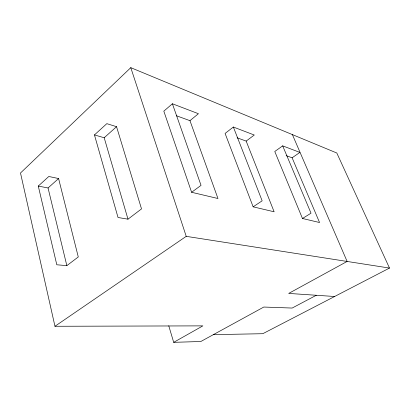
<?xml version="1.0" encoding="UTF-8"?>
<svg xmlns="http://www.w3.org/2000/svg" width="410" height="410" viewBox="0 0 410 410"><rect width="100%" height="100%" fill="white"/><g stroke="black" fill="none" stroke-linecap="round" stroke-linejoin="round"><path stroke-width="0.61" d="M213.354 334.652L262.8 333.704L389.5 268.063L336.805 153.002L130.785 67.66L20.5 172.999L54.96 326.273L202.868 325.873L173.696 342.34L168.766 325.817M38.279 186.073L48.805 176.484L58.589 178.545L78.279 256.952L66.845 265.639L56.8 264.778L38.279 186.073L48.052 187.97L58.589 178.545M94.449 134.931L106.825 123.656L116.548 126.69L141.517 208.895L127.987 219.176L118.029 217.495L94.449 134.931L104.196 137.745L127.987 219.176M104.196 137.745L116.548 126.69M189.963 120.668L198.425 113.708L172.395 103.771L163.815 111.166L191.613 192.285L217.966 198.517L189.963 120.668L176.295 115.702M246.159 141.091L254.287 135.023L233.357 127.033L225.09 133.434L253.144 206.83L274.121 211.791L246.159 141.091L237.129 137.806M191.613 192.285L201.038 185.366L172.395 103.771M292.115 157.794L299.879 152.423L282.685 145.863L274.772 151.49L302.467 218.489L319.564 222.527L292.115 157.794L286.134 155.621M54.96 326.273L186.222 236.344L389.5 268.063M253.144 206.83L262.149 200.828L233.357 127.033M302.467 218.489L311.021 213.195L282.685 145.863M316.305 295.272L292.156 308.059L263.799 307.044L200.844 341.494L173.696 342.34M334.611 296.497L288.702 293.422L347.127 261.447L292.391 134.608M130.785 67.66L186.222 236.344M48.052 187.97L66.845 265.639"/></g></svg>
